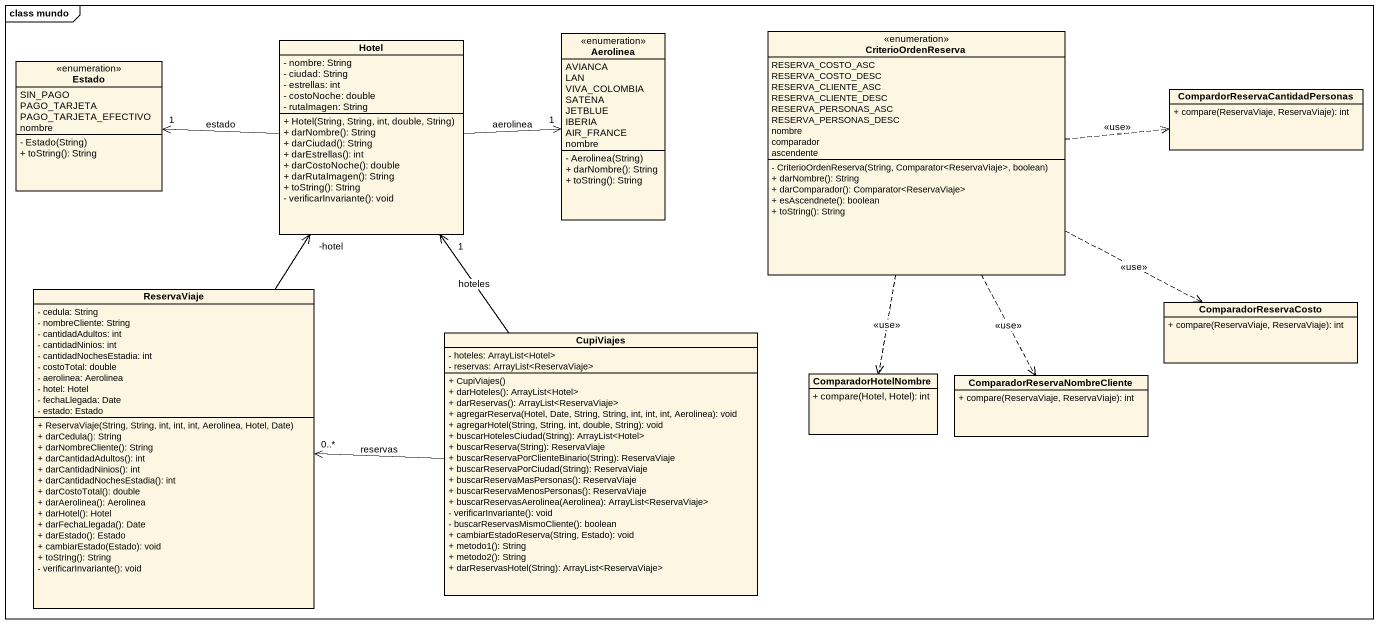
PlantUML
@startuml
mainframe class mundo
hide circle
hide empty members
skinparam classAttributeIconSize 0
class Hotel {
  - nombre: String
  - ciudad: String
  - estrellas: int
  - costoNoche: double
  - rutaImagen: String
  + Hotel(String, String, int, double, String)
  + darNombre(): String
  + darCiudad(): String
  + darEstrellas(): int
  + darCostoNoche(): double
  + darRutaImagen(): String
  + toString(): String
  - verificarInvariante(): void
}
enum Aerolinea {
  AVIANCA
  LAN
  VIVA_COLOMBIA
  SATENA
  JETBLUE
  IBERIA
  AIR_FRANCE
  nombre
  - Aerolinea(String)
  + darNombre(): String
  + toString(): String
}
enum CriterioOrdenReserva {
  RESERVA_COSTO_ASC
  RESERVA_COSTO_DESC
  RESERVA_CLIENTE_ASC
  RESERVA_CLIENTE_DESC
  RESERVA_PERSONAS_ASC
  RESERVA_PERSONAS_DESC
  nombre
  comparador
  ascendente
  - CriterioOrdenReserva(String, Comparator<ReservaViaje>, boolean)
  + darNombre(): String
  + darComparador(): Comparator<ReservaViaje>
  + esAscendnete(): boolean
  + toString(): String
}
enum Estado {
  SIN_PAGO
  PAGO_TARJETA
  PAGO_TARJETA_EFECTIVO
  nombre
  - Estado(String)
  + toString(): String
}
class "CompardorReservaCantidadPersonas" as CompardorReservaCantidadPers {
  + compare(ReservaViaje, ReservaViaje): int
}
class ReservaViaje {
  - cedula: String
  - nombreCliente: String
  - cantidadAdultos: int
  - cantidadNinios: int
  - cantidadNochesEstadia: int
  - costoTotal: double
  - aerolinea: Aerolinea
  - hotel: Hotel
  - fechaLlegada: Date
  - estado: Estado
  + ReservaViaje(String, String, int, int, int, Aerolinea, Hotel, Date)
  + darCedula(): String
  + darNombreCliente(): String
  + darCantidadAdultos(): int
  + darCantidadNinios(): int
  + darCantidadNochesEstadia(): int
  + darCostoTotal(): double
  + darAerolinea(): Aerolinea
  + darHotel(): Hotel
  + darFechaLlegada(): Date
  + darEstado(): Estado
  + cambiarEstado(Estado): void
  + toString(): String
  - verificarInvariante(): void
}
class CupiViajes {
  - hoteles: ArrayList<Hotel>
  - reservas: ArrayList<ReservaViaje>
  + CupiViajes()
  + darHoteles(): ArrayList<Hotel>
  + darReservas(): ArrayList<ReservaViaje>
  + agregarReserva(Hotel, Date, String, String, int, int, int, Aerolinea): void
  + agregarHotel(String, String, int, double, String): void
  + buscarHotelesCiudad(String): ArrayList<Hotel>
  + buscarReserva(String): ReservaViaje
  + buscarReservaPorClienteBinario(String): ReservaViaje
  + buscarReservaPorCiudad(String): ReservaViaje
  + buscarReservaMasPersonas(): ReservaViaje
  + buscarReservaMenosPersonas(): ReservaViaje
  + buscarReservasAerolinea(Aerolinea): ArrayList<ReservaViaje>
  - verificarInvariante(): void
  - buscarReservasMismoCliente(): boolean
  + cambiarEstadoReserva(String, Estado): void
  + metodo1(): String
  + metodo2(): String
  + darReservasHotel(String): ArrayList<ReservaViaje>
}
class ComparadorReservaCosto {
  + compare(ReservaViaje, ReservaViaje): int
}
class ComparadorHotelNombre {
  + compare(Hotel, Hotel): int
}
class "ComparadorReservaNombreCliente" as ComparadorReservaNombreClien {
  + compare(ReservaViaje, ReservaViaje): int
}
Hotel -right-> "1" Aerolinea : aerolinea
Hotel -left-> "1" Estado : estado
CriterioOrdenReserva .right.> CompardorReservaCantidadPers : <<use>>
CriterioOrdenReserva .right.> ComparadorReservaCosto : <<use>>
CriterioOrdenReserva ..> ComparadorHotelNombre : <<use>>
CriterioOrdenReserva ..> ComparadorReservaNombreClien : <<use>>
ReservaViaje -up-> "-hotel" Hotel
CupiViajes -up-> "1" Hotel : hoteles
CupiViajes -left-> "0..*" ReservaViaje : reservas
@enduml
